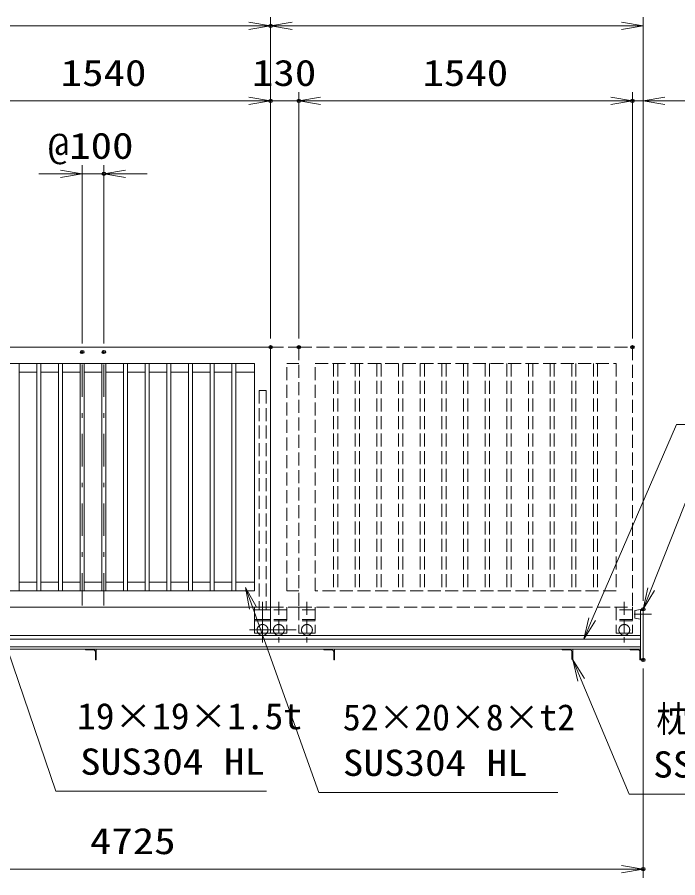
# Model space of a CAD drawing. Units: millimetres at full size. Extents: x -11880 to 11880, y -8400 to 8400.
# Drawn here: x 430 to 3479, y 944 to 4915 of the extents above; entities that cross this region are included whole.
import ezdxf
from ezdxf.enums import TextEntityAlignment as Align

# ---------------------------------------------------------------- set-up
doc = ezdxf.new("R2010")
doc.units = ezdxf.units.MM
doc.header["$LTSCALE"] = 30
doc.header["$PDMODE"] = 32
doc.header["$PDSIZE"] = 15
for name, pattern in [('USER1', [10.7, 5, -2.5, 0.7, -2.5]), ('USER2', [80, 60, -20]), ('USER3', [2.7, 2, -0.7]), ('USER5', [160, 100, -20, 20, -20]), ('USER6', [200, 100, -20, 20, -20, 20, -20]), ('USER7', [10.4, 5, -2, 0.2, -1, 0.2, -2])]:
    doc.linetypes.add(name, pattern=pattern)
for name, color, linetype, lineweight in [('0-2_外形線', 7, 'Continuous', 18), ('0-3_寸法線', 3, 'Continuous', 18), ('0-4_0', 7, 'Continuous', 18), ('0-8_軸線', 6, 'USER1', 18), ('0-A_01', 4, 'Continuous', 18), ('0-B_隠れ線', 4, 'USER3', 18)]:
    doc.layers.add(name, color=color, linetype=linetype, lineweight=lineweight)
doc.layers.add('0-5_DEFPOINTS', color=7, linetype='Continuous')
doc.styles.add('ＭＳ ゴシック', font='')
doc.styles.get('ＭＳ ゴシック').set_extended_font_data('MS Gothic')

# ---------------------------------------------------------------- blocks, each defined once
blk = doc.blocks.new('_OPEN')
at = {"layer": '0-4_0'}
blk.add_line((0, 0), (-30, 0), dxfattribs=at)
blk.add_lwpolyline([(-30, 5), (0, 0), (-30, -5)], dxfattribs=at)
blk = doc.blocks.new('S20')
at = {"layer": '0-3_寸法線'}
for points in [[(7006802.4, -25773994.2), (6984878.4, -25773994.2), (6973212.6, -25800936.4), (6972020.6, -25803689.4)], [(6972753.8, -25800737.8), (6972020.6, -25803689.4), (6973671.4, -25801135.1)]]:
    blk.add_lwpolyline(points, dxfattribs=at)
at = {"layer": '0-3_寸法線', "color": 254, "style": 'ＭＳ ゴシック', "width": 0.9}
blk.add_text('9kgレ－ル', height=3637, dxfattribs=at).set_placement((6988226.4, -25771543.6), align=Align.BOTTOM_LEFT)
blk = doc.blocks.new('S21')
at = {"layer": '0-3_寸法線'}
for points in [[(7027442.7, -25825148.3), (6978302.7, -25825148.3), (6971677.3, -25809345.5), (6970517.3, -25806578.8)], [(6972138.4, -25809152.1), (6970517.3, -25806578.8), (6971216.2, -25809538.8)]]:
    blk.add_lwpolyline(points, dxfattribs=at)
at = {"layer": '0-3_寸法線', "color": 254, "style": 'ＭＳ ゴシック'}
for s, width, p in [('枕木 ＠1100', 0.9, (6982082.7, -25817657.8)), ('SS400 L-50×50×t4', 1.1, (6981650.7, -25823957.8))]:
    blk.add_text(s, height=3637, dxfattribs=dict(at, width=width)).set_placement(p, align=Align.BOTTOM_LEFT)
blk = doc.blocks.new('S22')
at = {"layer": '0-3_寸法線'}
for points in [[(7018193.6, -25783013.2), (6986794.4, -25783013.2), (6981367.4, -25796782.7), (6980267.3, -25799573.8)], [(6980902.2, -25796599.4), (6980267.3, -25799573.8), (6981832.6, -25796966.1)]]:
    blk.add_lwpolyline(points, dxfattribs=at)
at = {"layer": '0-3_寸法線', "color": 254, "style": 'ＭＳ ゴシック', "width": 0.75}
blk.add_text('引込時ストッパ－', height=3637, dxfattribs=at).set_placement((6990372.8, -25781822.7), align=Align.BOTTOM_LEFT)
blk = doc.blocks.new('S24')
at = {"layer": '0-3_寸法線'}
for points in [[(6928114.7, -25824760.4), (6898933.1, -25824760.4), (6888547.1, -25794368.6), (6887577, -25791529.8)], [(6889020.2, -25794206.9), (6887577, -25791529.8), (6888074, -25794530.3)]]:
    blk.add_lwpolyline(points, dxfattribs=at)
at = {"layer": '0-3_寸法線', "color": 254, "style": 'ＭＳ ゴシック'}
for s, width, p in [('19×19×1.5t', 1.05, (6901849.1, -25817269.8)), ('SUS304 HL', 1.15, (6902281.1, -25823569.8))]:
    blk.add_text(s, height=3637, dxfattribs=dict(at, width=width)).set_placement(p, align=Align.BOTTOM_LEFT)
blk = doc.blocks.new('S25')
at = {"layer": '0-3_寸法線'}
for points in [[(6968416.4, -25824918.7), (6935318, -25824918.7), (6926187, -25799362.4), (6925177.6, -25796537.3)], [(6926657.9, -25799194.1), (6925177.6, -25796537.3), (6925716.2, -25799530.6)]]:
    blk.add_lwpolyline(points, dxfattribs=at)
at = {"layer": '0-3_寸法線', "color": 254, "style": 'ＭＳ ゴシック'}
blk.add_text('52×20×8×t2', height=3637, dxfattribs=at).set_placement((6938666, -25817428.2), align=Align.BOTTOM_LEFT)
at = {"layer": '0-3_寸法線', "color": 254, "style": 'ＭＳ ゴシック', "width": 1.15}
blk.add_text('SUS304 HL', height=3637, dxfattribs=at).set_placement((6938666, -25823728.2), align=Align.BOTTOM_LEFT)

msp = doc.modelspace()

# ---------------------------------------------------------------- linework, layer by layer
at = {"layer": '0-2_外形線'}
for p, q in [((59.57, 3392.4), (1599.57, 3392.4)), ((1599.57, 3392.4), (1599.57, 2192.4)), ((439.07, 2267.4), (439.07, 3317.4)), ((520.07, 2267.4), (520.07, 3317.4)), ((539.07, 2267.4), (539.07, 3317.4)), ((620.07, 2267.4), (620.07, 3317.4)), ((639.07, 2267.4), (639.07, 3317.4)), ((720.07, 2267.4), (720.07, 3317.4)), ((739.07, 2267.4), (739.07, 3317.4)), ((820.07, 2267.4), (820.07, 3317.4)), ((839.07, 2267.4), (839.07, 3317.4)), ((920.07, 2267.4), (920.07, 3317.4)), ((939.07, 2267.4), (939.07, 3317.4)), ((1020.07, 2267.4), (1020.07, 3317.4)), ((1039.07, 2267.4), (1039.07, 3317.4)), ((1120.07, 2267.4), (1120.07, 3317.4)), ((1139.07, 2267.4), (1139.07, 3317.4)), ((1220.07, 2267.4), (1220.07, 3317.4)), ((1239.07, 2267.4), (1239.07, 3317.4)), ((1320.07, 2267.4), (1320.07, 3317.4)), ((1339.07, 2267.4), (1339.07, 3317.4)), ((1420.07, 2267.4), (1420.07, 3317.4)), ((1439.07, 2267.4), (1439.07, 3317.4)), ((520.07, 3277.4), (439.07, 3277.4)), ((620.07, 3277.4), (539.07, 3277.4)), ((720.07, 3277.4), (639.07, 3277.4)), ((820.07, 3277.4), (739.07, 3277.4)), ((920.07, 3277.4), (839.07, 3277.4)), ((1020.07, 3277.4), (939.07, 3277.4)), ((1120.07, 3277.4), (1039.07, 3277.4)), ((1220.07, 3277.4), (1139.07, 3277.4)), ((1320.07, 3277.4), (1239.07, 3277.4)), ((1420.07, 3277.4), (1339.07, 3277.4)), ((1439.07, 3277.4), (1524.57, 3277.4)), ((439.07, 2307.4), (520.07, 2307.4)), ((539.07, 2307.4), (620.07, 2307.4)), ((639.07, 2307.4), (720.07, 2307.4)), ((739.07, 2307.4), (820.07, 2307.4)), ((839.07, 2307.4), (920.07, 2307.4)), ((939.07, 2307.4), (1020.07, 2307.4)), ((1039.07, 2307.4), (1120.07, 2307.4)), ((1139.07, 2307.4), (1220.07, 2307.4)), ((1239.07, 2307.4), (1320.07, 2307.4)), ((1339.07, 2307.4), (1420.07, 2307.4)), ((1439.07, 2307.4), (1524.57, 2307.4)), ((134.57, 2192.4), (1599.57, 2192.4)), ((3307.57, 1948.9), (3307.57, 2182.4)), ((3307.57, 2182.4), (3319.57, 2182.4)), ((3319.57, 1948.9), (3319.57, 2182.4)), ((-1525.43, 2062.4), (3307.57, 2062.4)), ((-1405.43, 2044.9), (3307.57, 2044.9)), ((-1525.43, 1998.9), (3307.57, 1998.9)), ((-1405.43, 2009.2), (3307.57, 2009.2)), ((747.57, 1994.9), (784.07, 1994.9)), ((790.57, 1988.4), (790.57, 1951.9)), ((1847.57, 1994.9), (1884.07, 1994.9)), ((1890.57, 1988.4), (1890.57, 1951.9)), ((2947.57, 1994.9), (2984.07, 1994.9)), ((2990.57, 1988.4), (2990.57, 1951.9)), ((3260.57, 1994.9), (3297.07, 1994.9)), ((3303.57, 1988.4), (3303.57, 1951.9)), ((3307.57, 1948.9), (3319.57, 1948.9))]:
    msp.add_line(p, q, dxfattribs=at)
msp.add_lwpolyline([(1524.57, 2267.4), (134.57, 2267.4), (134.57, 3317.4), (1524.57, 3317.4)], close=True, dxfattribs=at)
for points in [[(3307.57, 2181.9), (3280.57, 2176.9), (3280.57, 2141.9), (3307.57, 2136.9)], [(794.57, 1998.9), (744.57, 1998.9), (744.57, 1997.9)], [(793.57, 1948.9), (794.57, 1948.9), (794.57, 1998.9)], [(1894.57, 1998.9), (1844.57, 1998.9), (1844.57, 1997.9)], [(1893.57, 1948.9), (1894.57, 1948.9), (1894.57, 1998.9)], [(2994.57, 1998.9), (2944.57, 1998.9), (2944.57, 1997.9)], [(2993.57, 1948.9), (2994.57, 1948.9), (2994.57, 1998.9)], [(3307.57, 1998.9), (3257.57, 1998.9), (3257.57, 1997.9)], [(3306.57, 1948.9), (3307.57, 1948.9), (3307.57, 1998.9)]]:
    msp.add_lwpolyline(points, dxfattribs=at)
for centre, radius, start, end in [((747.57, 1997.9), 3, 180, 270), ((784.07, 1988.4), 6.5, 0, 90), ((1847.57, 1997.9), 3, 180, 270), ((1884.07, 1988.4), 6.5, 0, 90), ((2947.57, 1997.9), 3, 180, 270), ((2984.07, 1988.4), 6.5, 0, 90), ((3260.57, 1997.9), 3, 180, 270), ((3297.07, 1988.4), 6.5, 0, 90), ((793.57, 1951.9), 3, 180, 270), ((1893.57, 1951.9), 3, 180, 270), ((2993.57, 1951.9), 3, 180, 270), ((3306.57, 1951.9), 3, 180, 270)]:
    msp.add_arc(centre, radius, start, end, dxfattribs=at)
at = {"layer": '0-3_寸法線'}
for p, q in [((1599.57, 3432.4), (1599.57, 4915.03)), ((1599.57, 3432.4), (1599.57, 4915.03)), ((3319.57, 2222.4), (3319.57, 4915.03)), ((1599.57, 4875.03), (-1405.43, 4875.03)), ((3319.57, 4875.03), (1599.57, 4875.03)), ((1599.57, 3432.4), (1599.57, 4568.73)), ((1599.57, 3432.4), (1599.57, 4568.73)), ((1729.57, 3432.4), (1729.57, 4568.73)), ((1729.57, 3432.4), (1729.57, 4568.73)), ((3269.57, 3432.4), (3269.57, 4568.73)), ((3269.57, 3432.4), (3269.57, 4568.73)), ((3319.57, 2222.4), (3319.57, 4568.73)), ((1599.57, 4528.73), (59.57, 4528.73)), ((1499.57, 4528.73), (1399.57, 4528.73)), ((1729.57, 4528.73), (1599.57, 4528.73)), ((3269.57, 4528.73), (1729.57, 4528.73)), ((1829.57, 4528.73), (1929.57, 4528.73)), ((3169.57, 4528.73), (3069.57, 4528.73)), ((3319.57, 4528.73), (3269.57, 4528.73)), ((3419.57, 4528.73), (3519.57, 4528.73)), ((729.57, 3409.9), (729.57, 4232.4)), ((829.57, 3409.9), (829.57, 4232.4)), ((629.57, 4192.4), (529.57, 4192.4)), ((729.57, 4192.4), (829.57, 4192.4)), ((929.57, 4192.4), (1029.57, 4192.4)), ((3319.57, 1908.9), (3319.57, 943.56)), ((-1405.43, 983.56), (3319.57, 983.56))]:
    msp.add_line(p, q, dxfattribs=at)
at = {"layer": '0-5_DEFPOINTS'}
for p in [(1599.57, 4875.03), (1599.57, 4528.73), (1729.57, 4528.73), (3269.57, 4528.73), (829.57, 4192.4), (729.57, 3369.9), (829.57, 3369.9), (1599.57, 3392.4), (1729.57, 3392.4), (3269.57, 3392.4), (3319.57, 2182.4), (3319.57, 1948.9), (3319.57, 983.56)]:
    msp.add_point(p, dxfattribs=at)
at = {"layer": '0-8_軸線'}
for p, q in [((729.57, 2199.9), (729.57, 3384.9)), ((829.57, 2199.9), (829.57, 3384.9)), ((3277.14, 2159.4), (3357.57, 2159.4))]:
    msp.add_line(p, q, dxfattribs=at)
at = {"layer": '0-A_01', "color": 7}
for p, q in [((1524.57, 2192.4), (1524.57, 2072.4)), ((1599.57, 2180.4), (1524.57, 2180.4)), ((1599.57, 2135.4), (1524.57, 2135.4))]:
    msp.add_line(p, q, dxfattribs=at)
at = {"layer": '0-A_01', "linetype": 'USER5'}
for p, q in [((1562.07, 2216.72), (1562.07, 2029.61)), ((1627.17, 2087.4), (1501.84, 2087.4)), ((1717.17, 2087.4), (1576.84, 2087.4))]:
    msp.add_line(p, q, dxfattribs=at)
at = {"layer": '0-A_01', "linetype": 'USER2'}
msp.add_line((1599.57, 2129.4), (1524.57, 2129.4), dxfattribs=at)
at = {"layer": '0-A_01', "linetype": 'USER6'}
for p, q in [((1674.57, 2072.4), (1599.57, 2072.4)), ((1804.57, 2072.4), (1729.57, 2072.4)), ((3269.57, 2072.4), (3194.57, 2072.4))]:
    msp.add_line(p, q, dxfattribs=at)
at = {"layer": '0-A_01', "color": 7}
msp.add_lwpolyline([(1599.57, 2192.4), (1599.57, 2072.4), (1524.57, 2072.4)], dxfattribs=at)
at = {"layer": '0-A_01', "linetype": 'USER2'}
msp.add_arc((1562.07, 2087.4), 25, 323.1301, 216.8699, dxfattribs=at)
at = {"layer": '0-A_01', "color": 7}
msp.add_arc((1562.07, 2087.4), 25, 216.8699, 323.1301, dxfattribs=at)
at = {"layer": '0-A_01', "linetype": 'USER6'}
for centre in [(1637.07, 2087.4), (1767.07, 2087.4), (3232.07, 2087.4)]:
    msp.add_arc(centre, 25, 216.8699, 323.1301, dxfattribs=at)
at = {"layer": '0-B_隠れ線'}
for p, q in [((1599.57, 3392.4), (1729.57, 3392.4)), ((1729.57, 3392.4), (3269.57, 3392.4)), ((1729.57, 3392.4), (1729.57, 2192.4)), ((3269.57, 3392.4), (3269.57, 2192.4)), ((1890.07, 3317.4), (1890.07, 2267.4)), ((1909.07, 3317.4), (1909.07, 2267.4)), ((1990.07, 3317.4), (1990.07, 2267.4)), ((2009.07, 3317.4), (2009.07, 2267.4)), ((2090.07, 3317.4), (2090.07, 2267.4)), ((2109.07, 3317.4), (2109.07, 2267.4)), ((2190.07, 3317.4), (2190.07, 2267.4)), ((2209.07, 3317.4), (2209.07, 2267.4)), ((2290.07, 3317.4), (2290.07, 2267.4)), ((2309.07, 3317.4), (2309.07, 2267.4)), ((2390.07, 3317.4), (2390.07, 2267.4)), ((2409.07, 3317.4), (2409.07, 2267.4)), ((2490.07, 3317.4), (2490.07, 2267.4)), ((2509.07, 3317.4), (2509.07, 2267.4)), ((2590.07, 3317.4), (2590.07, 2267.4)), ((2609.07, 3317.4), (2609.07, 2267.4)), ((2690.07, 3317.4), (2690.07, 2267.4)), ((2709.07, 3317.4), (2709.07, 2267.4)), ((2790.07, 3317.4), (2790.07, 2267.4)), ((2809.07, 3317.4), (2809.07, 2267.4)), ((2890.07, 3317.4), (2890.07, 2267.4)), ((2909.07, 3317.4), (2909.07, 2267.4)), ((2990.07, 3317.4), (2990.07, 2267.4)), ((3009.07, 3317.4), (3009.07, 2267.4)), ((3090.07, 3317.4), (3090.07, 2267.4)), ((3109.07, 3317.4), (3109.07, 2267.4)), ((1578.07, 3192.4), (1578.07, 2180.4)), ((1599.57, 2192.4), (1729.57, 2192.4)), ((1637.07, 2216.72), (1637.07, 2029.61)), ((1674.57, 2192.4), (1674.57, 2072.4)), ((1729.57, 2192.4), (3269.57, 2192.4)), ((1729.57, 2192.4), (1729.57, 2072.4)), ((1767.07, 2216.72), (1767.07, 2029.61)), ((1804.57, 2192.4), (1804.57, 2072.4)), ((3194.57, 2192.4), (3194.57, 2072.4)), ((3232.07, 2216.72), (3232.07, 2029.61)), ((3269.57, 2192.4), (3269.57, 2072.4)), ((1674.57, 2180.4), (1599.57, 2180.4)), ((1804.57, 2180.4), (1729.57, 2180.4)), ((3269.57, 2180.4), (3194.57, 2180.4)), ((1674.57, 2135.4), (1599.57, 2135.4)), ((1674.57, 2129.4), (1599.57, 2129.4)), ((1804.57, 2135.4), (1729.57, 2135.4)), ((1804.57, 2129.4), (1729.57, 2129.4)), ((3269.57, 2135.4), (3194.57, 2135.4)), ((3269.57, 2129.4), (3194.57, 2129.4))]:
    msp.add_line(p, q, dxfattribs=at)
for points in [[(1729.57, 2267.4), (1674.57, 2267.4), (1674.57, 3317.4), (1729.57, 3317.4)], [(1578.07, 3192.4), (1546.07, 3192.4), (1546.07, 2180.4)]]:
    msp.add_lwpolyline(points, dxfattribs=at)
msp.add_lwpolyline([(3194.57, 2267.4), (1804.57, 2267.4), (1804.57, 3317.4), (3194.57, 3317.4)], close=True, dxfattribs=at)
at = {"layer": '0-B_隠れ線', "linetype": 'USER7'}
for centre in [(1637.07, 2087.4), (1767.07, 2087.4), (3232.07, 2087.4)]:
    msp.add_arc(centre, 25, 323.1301, 216.8699, dxfattribs=at)

# ---------------------------------------------------------------- block references
at = {"layer": '0-3_寸法線'}
for name, p, xscale, yscale in [('_OPEN', (1599.57, 4875.03), 3.333333, 3.333333), ('_OPEN', (3319.57, 4875.03), 3.333333, 3.333333), ('_OPEN', (1599.57, 4528.73), 3.333333, 3.333333), ('_OPEN', (1599.57, 4528.73), 3.333333, 3.333333), ('_OPEN', (3269.57, 4528.73), 3.333333, 3.333333), ('_OPEN', (3269.57, 4528.73), 3.333333, 3.333333), ('_OPEN', (729.57, 4192.4), 3.333333, 3.333333), ('S20', (-229356.01, 862168.19), 0.03333333, 0.03333333), ('S22', (-229356.01, 862168.19), 0.03333333, 0.03333333), ('S24', (-229356.01, 862168.19), 0.03333333, 0.03333333), ('S25', (-229356.01, 862168.19), 0.03333333, 0.03333333), ('S21', (-229356.01, 862168.19), 0.03333333, 0.03333333), ('_OPEN', (3319.57, 983.56), 3.333333, 3.333333)]:
    msp.add_blockref(name, p, dxfattribs=dict(at, xscale=xscale, yscale=yscale))
at = {"layer": '0-3_寸法線', "xscale": 3.333333, "yscale": 3.333333, "rotation": 180}
for p in [(1599.57, 4875.03), (1729.57, 4528.73), (1729.57, 4528.73), (3319.57, 4528.73), (829.57, 4192.4)]:
    msp.add_blockref('_OPEN', p, dxfattribs=at)

# ---------------------------------------------------------------- texts
at = {"layer": '0-3_寸法線', "color": 254, "style": 'ＭＳ ゴシック', "width": 1.2}
for s, p in [('1540', (630.37, 4561.41)), ('130', (1513.37, 4561.41)), ('1540', (2300.37, 4561.41)), ('@100', (570.77, 4225.09)), ('4725', (765.07, 1016.25))]:
    msp.add_text(s, height=121.2, dxfattribs=at).set_placement(p, align=Align.BOTTOM_LEFT)

doc.saveas('drawing.dxf')
